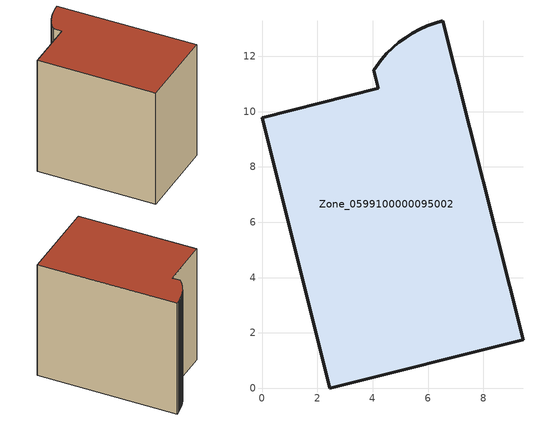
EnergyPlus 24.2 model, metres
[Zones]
Zone_0599100000095002
 floor ground (C_G): 5.44,12.84 5.7,12.98 5.97,13.1 6.25,13.2 6.53,13.29 9.43,1.75 2.45,0 0,9.78 4.2,10.84 4.03,11.5 4.32,11.88 4.51,12.1 4.72,12.31 4.95,12.5 5.19,12.68 z0
 wall outside (C_F): 6.53,13.29 6.25,13.2 5.97,13.1 5.7,12.98 5.44,12.84 5.19,12.68 4.95,12.5 4.72,12.31 4.51,12.1 4.32,11.88 4.03,11.5 4.2,10.84 0,9.78 2.45,0 9.43,1.75 6.53,13.29 z0:10.37
 roof outside (C_R): 9.43,1.75 6.53,13.29 6.25,13.2 5.97,13.1 5.7,12.98 5.44,12.84 5.19,12.68 4.95,12.5 4.72,12.31 4.51,12.1 4.32,11.88 4.03,11.5 4.2,10.84 0,9.78 2.45,0 z10.37
[BUILDING]
Pand.0599100000095002: North Axis=0; Terrain=City; Loads Convergence Tolerance Value=0.04; Temperature Convergence Tolerance Value=0.4; Solar Distribution=FullExterior; Maximum Number of Warmup Days=25; Minimum Number of Warmup Days=1
[Site:Location]
Rotterdam.The.Hague.AP_ZH_NLD Design_Conditions: Latitude=51.96; Longitude=4.45; Time Zone=1; Elevation=-4.5
[SITE:GROUNDTEMPERATURE:BUILDINGSURFACE]
18, 18, 18, 18, 18, 18, 18, 18, 18, 18, 18, 18
[MATERIAL] Thermal Absorptance=0.9; Solar Absorptance=0.7; Visible Absorptance=0.7
Name | Roughness | Thickness | Conductivity | Density | Specific Heat
G.TI.1992-2005 | MediumSmooth | 0.15 | 0.06 | 540 | 1210
F.TI.1992-2005 | Rough | 0.3 | 0.12 | 1920 | 840
R.TI.1992-2005 | MediumRough | 0.2 | 0.08 | 1500 | 1000
[CONSTRUCTION]
C_G: G.TI.1992-2005
C_F: F.TI.1992-2005
C_R: R.TI.1992-2005
[ZONE]
Zone_0599100000095002: Type=1; Multiplier=1; Ceiling Height=Autocalculate; Volume=Autocalculate; Floor Area=autocalculate; Part of Total Floor Area=Yes
[ZONEINFILTRATION:DESIGNFLOWRATE]
Infil_Zone_0599100000095002: Zone or ZoneList or Space or SpaceList=Zone_0599100000095002; Schedule=AlwaysOn; Design Flow Rate Calculation Method=Flow/Area; Flow Rate per Floor Area=0.0015; Constant Term Coefficient=1; Temperature Term Coefficient=0; Velocity Term Coefficient=0; Velocity Squared Term Coefficient=0
[HVACTEMPLATE:ZONE:IDEALLOADSAIRSYSTEM]
Zone_0599100000095002: Maximum Heating Supply Air Temperature=50; Minimum Cooling Supply Air Temperature=13; Maximum Heating Supply Air Humidity Ratio=0.0156; Minimum Cooling Supply Air Humidity Ratio=0.0077; Heating Limit=NoLimit; Cooling Limit=NoLimit; Dehumidification Control Type=ConstantSensibleHeatRatio; Cooling Sensible Heat Ratio=0.7; Dehumidification Setpoint=60; Humidification Control Type=None; Humidification Setpoint=30; Outdoor Air Method=None; Outdoor Air Flow Rate per Person=0.00944; Outdoor Air Flow Rate per Zone Floor Area=0; Outdoor Air Flow Rate per Zone=0; Demand Controlled Ventilation Type=None; Outdoor Air Economizer Type=NoEconomizer; Heat Recovery Type=None; Sensible Heat Recovery Effectiveness=0.7; Latent Heat Recovery Effectiveness=0.65
[ZONECONTROL:THERMOSTAT]
ThermostatControl_Zone_0599100000095002: Zone or ZoneList=Zone_0599100000095002; Control Type Schedule=DualSetpointControlType; Control 1=Thermostat_Zone_0599100000095002; Temperature Difference Between Cutout And Setpoint=0
[THERMOSTATSETPOINT:DUALSETPOINT]
Thermostat_Zone_0599100000095002: Heating Setpoint Temperature Schedule=HeatingSetpoint_Zone_0599100000095002; Cooling Setpoint Temperature Schedule=CoolingSetpoint_Zone_0599100000095002
[SCHEDULE:COMPACT]
HeatingSetpoint_Zone_0599100000095002: Through: 12/31, For: AllDays, Until: 24:00, 21
CoolingSetpoint_Zone_0599100000095002: Through: 12/31, For: AllDays, Until: 24:00, 24
DualSetpointControlType: Through: 12/31, For: AllDays, Until: 24:00, 4
AlwaysOn: Through: 12/31, For: AllDays, Until: 24:00, 1
